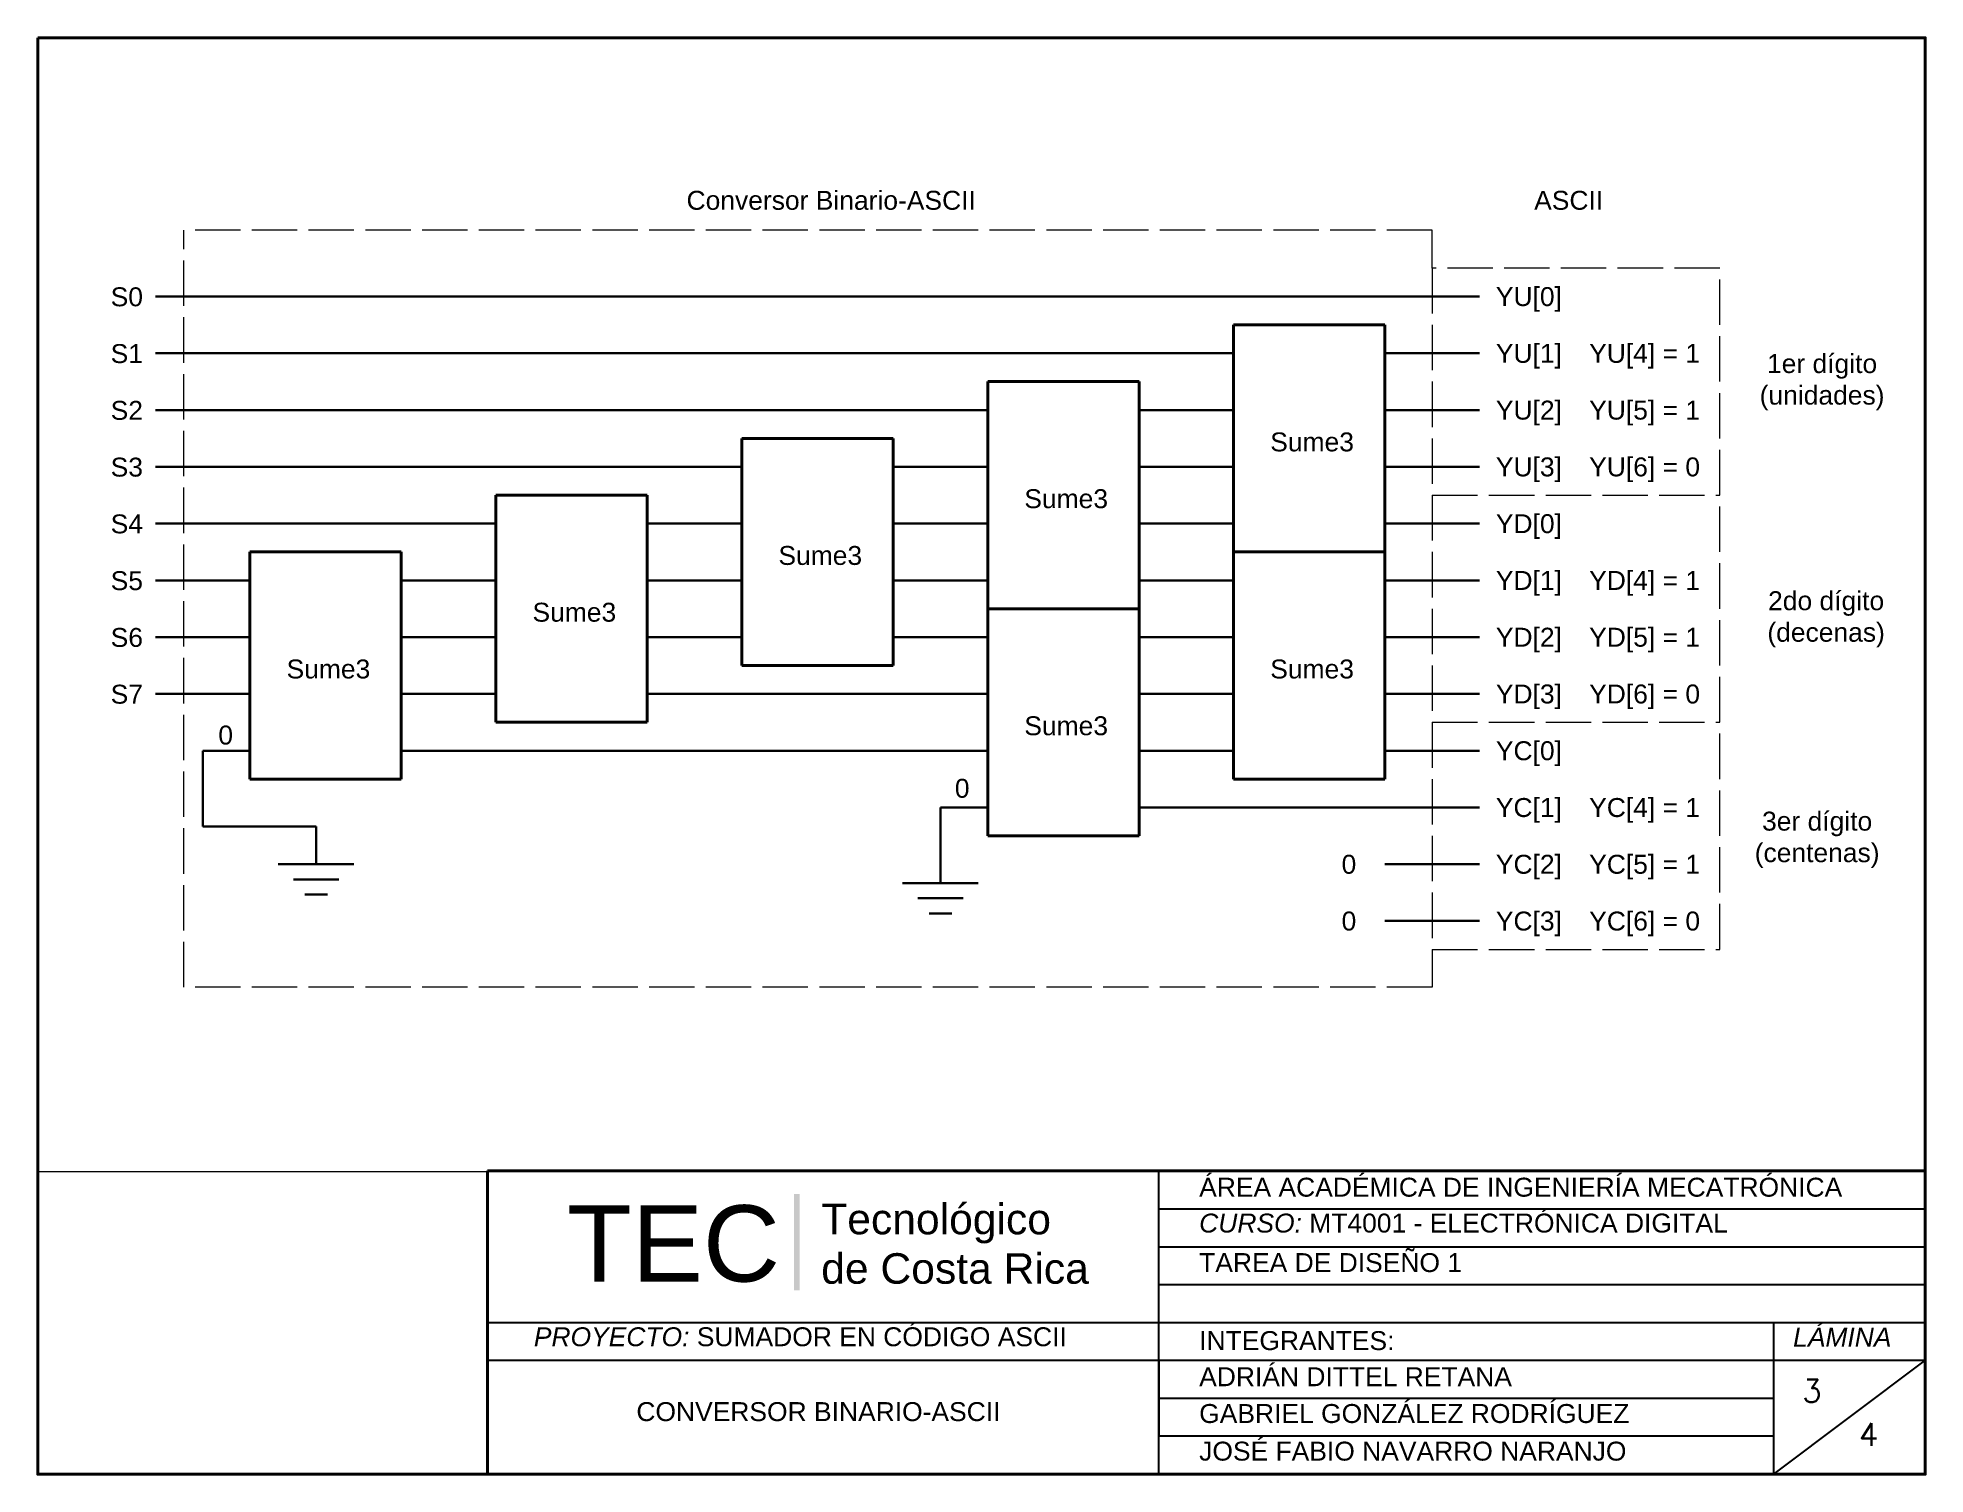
# Paper-space layout 'BIN-ASCII' of a CAD drawing. Header units: millimetres. Extents: x 7 to 257, y 6 to 195.
# The model-space entities are those that its viewports show. They can reach past a viewport. Long polylines and large blocks are cut down to what shows.
import ezdxf

# ---------------------------------------------------------------- set-up
doc = ezdxf.new("R2010")
doc.units = ezdxf.units.MM
doc.header["$LTSCALE"] = 0.5
doc.linetypes.add('ACAD_ISO02W100', pattern=[15, 12, -3])
for name, color, linetype, lineweight in [('Cables', 7, 'Continuous', 30), ('Contorno', 7, 'Continuous', 40), ('Cuadro_dashed', 7, 'ACAD_ISO02W100', 20), ('Modulos', 7, 'Continuous', 40), ('MView', 7, 'Continuous', 5)]:
    doc.layers.add(name, color=color, linetype=linetype, lineweight=lineweight)
doc.layers.add('Texto', color=7, linetype='Continuous')
doc.styles.add('PDF Arial', font='arial.ttf')
doc.styles.add('Rotulado', font='arial.ttf', dxfattribs={"height": 10})
doc.styles.add('s1', font='romans.shx')

msp = doc.modelspace()

# ---------------------------------------------------------------- linework, layer by layer
at = {"layer": 'Cables'}
for p, q in [((176.5, 483.2), (345.25, 483.2)), ((351.5, 483.2), (345.25, 483.2)), ((319, 479.45), (319, 471.95)), ((339, 479.45), (339, 471.95)), ((312.75, 475.7), (176.5, 475.7)), ((312.75, 475.7), (319, 475.7)), ((339, 475.7), (345.25, 475.7)), ((351.5, 475.7), (345.25, 475.7)), ((286.5, 471.95), (286.5, 464.45)), ((306.5, 471.95), (306.5, 464.45)), ((319, 471.95), (319, 464.45)), ((339, 471.95), (339, 464.45)), ((280.25, 468.2), (176.5, 468.2)), ((280.25, 468.2), (286.5, 468.2)), ((306.5, 468.2), (312.75, 468.2)), ((319, 468.2), (312.75, 468.2)), ((339, 468.2), (345.25, 468.2)), ((351.5, 468.2), (345.25, 468.2)), ((254, 464.45), (254, 456.95)), ((274, 464.45), (274, 456.95)), ((286.5, 464.45), (286.5, 456.95)), ((306.5, 464.45), (306.5, 456.95)), ((319, 464.45), (319, 456.95)), ((339, 464.45), (339, 456.95)), ((247.75, 460.7), (176.5, 460.7)), ((247.75, 460.7), (254, 460.7)), ((274, 460.7), (280.25, 460.7)), ((286.5, 460.7), (280.25, 460.7)), ((306.5, 460.7), (312.75, 460.7)), ((319, 460.7), (312.75, 460.7)), ((339, 460.7), (345.25, 460.7)), ((351.5, 460.7), (345.25, 460.7)), ((221.5, 456.95), (221.5, 449.45)), ((241.5, 456.95), (241.5, 449.45)), ((254, 456.95), (254, 449.45)), ((274, 456.95), (274, 449.45)), ((286.5, 456.95), (286.5, 449.45)), ((306.5, 456.95), (306.5, 449.45)), ((319, 456.95), (319, 449.45)), ((339, 456.95), (339, 449.45)), ((215.25, 453.2), (176.5, 453.2)), ((215.25, 453.2), (221.5, 453.2)), ((241.5, 453.2), (247.75, 453.2)), ((254, 453.2), (247.75, 453.2)), ((274, 453.2), (280.25, 453.2)), ((286.5, 453.2), (280.25, 453.2)), ((306.5, 453.2), (312.75, 453.2)), ((319, 453.2), (312.75, 453.2)), ((339, 453.2), (345.25, 453.2)), ((351.5, 453.2), (345.25, 453.2)), ((189, 449.45), (189, 441.95)), ((209, 449.45), (209, 441.95)), ((221.5, 449.45), (221.5, 441.95)), ((241.5, 449.45), (241.5, 441.95)), ((254, 449.45), (254, 441.95)), ((274, 449.45), (274, 441.95)), ((286.5, 449.45), (286.5, 441.95)), ((306.5, 449.45), (306.5, 441.95)), ((319, 449.45), (319, 441.95)), ((339, 449.45), (339, 441.95)), ((182.75, 445.7), (176.5, 445.7)), ((189, 445.7), (182.75, 445.7)), ((209, 445.7), (215.25, 445.7)), ((221.5, 445.7), (215.25, 445.7)), ((241.5, 445.7), (247.75, 445.7)), ((254, 445.7), (247.75, 445.7)), ((274, 445.7), (280.25, 445.7)), ((286.5, 445.7), (280.25, 445.7)), ((306.5, 445.7), (312.75, 445.7)), ((319, 445.7), (312.75, 445.7)), ((339, 445.7), (345.25, 445.7)), ((351.5, 445.7), (345.25, 445.7)), ((189, 441.95), (189, 434.45)), ((209, 441.95), (209, 434.45)), ((221.5, 441.95), (221.5, 434.45)), ((241.5, 441.95), (241.5, 434.45)), ((254, 441.95), (254, 434.45)), ((274, 441.95), (274, 434.45)), ((286.5, 441.95), (286.5, 434.45)), ((306.5, 441.95), (306.5, 434.45)), ((319, 441.95), (319, 434.45)), ((339, 441.95), (339, 434.45)), ((182.75, 438.2), (176.5, 438.2)), ((189, 438.2), (182.75, 438.2)), ((209, 438.2), (215.25, 438.2)), ((221.5, 438.2), (215.25, 438.2)), ((241.5, 438.2), (247.75, 438.2)), ((254, 438.2), (247.75, 438.2)), ((274, 438.2), (280.25, 438.2)), ((286.5, 438.2), (280.25, 438.2)), ((306.5, 438.2), (312.75, 438.2)), ((319, 438.2), (312.75, 438.2)), ((339, 438.2), (345.25, 438.2)), ((351.5, 438.2), (345.25, 438.2)), ((189, 434.45), (189, 426.95)), ((209, 434.45), (209, 426.95)), ((221.5, 434.45), (221.5, 426.95)), ((241.5, 434.45), (241.5, 426.95)), ((286.5, 434.45), (286.5, 426.95)), ((306.5, 434.45), (306.5, 426.95)), ((319, 434.45), (319, 426.95)), ((339, 434.45), (339, 426.95)), ((182.75, 430.7), (176.5, 430.7)), ((189, 430.7), (182.75, 430.7)), ((209, 430.7), (215.25, 430.7)), ((221.5, 430.7), (215.25, 430.7)), ((241.5, 430.7), (247.75, 430.7)), ((247.75, 430.7), (280.25, 430.7)), ((286.5, 430.7), (280.25, 430.7)), ((306.5, 430.7), (312.75, 430.7)), ((319, 430.7), (312.75, 430.7)), ((339, 430.7), (345.25, 430.7)), ((351.5, 430.7), (345.25, 430.7)), ((189, 426.95), (189, 419.45)), ((209, 426.95), (209, 419.45)), ((286.5, 426.95), (286.5, 419.45)), ((306.5, 426.95), (306.5, 419.45)), ((319, 426.95), (319, 419.45)), ((339, 426.95), (339, 419.45)), ((189, 423.2), (182.75, 423.2)), ((182.75, 423.2), (182.75, 413.2)), ((209, 423.2), (215.25, 423.2)), ((215.25, 423.2), (280.25, 423.2)), ((286.5, 423.2), (280.25, 423.2)), ((306.5, 423.2), (312.75, 423.2)), ((319, 423.2), (312.75, 423.2)), ((339, 423.2), (345.25, 423.2)), ((351.5, 423.2), (345.25, 423.2)), ((286.5, 419.45), (286.5, 411.95)), ((306.5, 419.45), (306.5, 411.95)), ((286.5, 415.7), (280.25, 415.7)), ((280.25, 415.7), (280.25, 405.7)), ((306.5, 415.7), (312.75, 415.7)), ((312.75, 415.7), (351.5, 415.7)), ((182.75, 413.2), (197.75, 413.2)), ((197.75, 413.2), (197.75, 408.2)), ((192.75, 408.2), (202.75, 408.2)), ((345.25, 408.2), (339, 408.2)), ((351.5, 408.2), (345.25, 408.2)), ((194.75, 406.2), (200.75, 406.2)), ((196.25, 404.2), (199.25, 404.2)), ((275.25, 405.7), (285.25, 405.7)), ((277.25, 403.7), (283.25, 403.7)), ((278.75, 401.7), (281.75, 401.7)), ((345.25, 400.7), (339, 400.7)), ((351.5, 400.7), (345.25, 400.7))]:
    msp.add_line(p, q, dxfattribs=at)
at = {"layer": 'Cuadro_dashed'}
for p, q in [((345.25, 491.95), (180.25, 491.95)), ((180.25, 391.95), (180.25, 491.95)), ((345.25, 486.95), (345.25, 491.95)), ((345.25, 486.95), (345.25, 456.95)), ((383.25, 486.95), (345.25, 486.95)), ((383.25, 456.95), (383.25, 486.95)), ((345.25, 456.95), (383.25, 456.95)), ((345.25, 456.95), (345.25, 426.95)), ((383.25, 426.95), (383.25, 456.95)), ((345.25, 426.95), (383.25, 426.95)), ((345.25, 426.95), (345.25, 396.95)), ((383.25, 396.95), (383.25, 426.95)), ((345.25, 396.95), (383.25, 396.95)), ((345.25, 396.95), (345.25, 391.95)), ((345.25, 391.95), (180.25, 391.95))]:
    msp.add_line(p, q, dxfattribs=at)
at = {"layer": 'Modulos'}
for p, q in [((339, 479.45), (319, 479.45)), ((319, 449.45), (319, 479.45)), ((339, 479.45), (339, 449.45)), ((306.5, 471.95), (286.5, 471.95)), ((286.5, 441.95), (286.5, 471.95)), ((306.5, 471.95), (306.5, 441.95)), ((274, 464.45), (254, 464.45)), ((254, 434.45), (254, 464.45)), ((274, 464.45), (274, 434.45)), ((241.5, 456.95), (221.5, 456.95)), ((221.5, 426.95), (221.5, 456.95)), ((241.5, 456.95), (241.5, 426.95)), ((209, 449.45), (189, 449.45)), ((189, 419.45), (189, 449.45)), ((209, 449.45), (209, 419.45)), ((339, 449.45), (319, 449.45)), ((319, 419.45), (319, 449.45)), ((339, 449.45), (319, 449.45)), ((339, 449.45), (339, 419.45)), ((306.5, 441.95), (286.5, 441.95)), ((306.5, 441.95), (286.5, 441.95)), ((286.5, 411.95), (286.5, 441.95)), ((306.5, 441.95), (306.5, 411.95)), ((274, 434.45), (254, 434.45)), ((241.5, 426.95), (221.5, 426.95)), ((209, 419.45), (189, 419.45)), ((339, 419.45), (319, 419.45)), ((306.5, 411.95), (286.5, 411.95))]:
    msp.add_line(p, q, dxfattribs=at)

# ---------------------------------------------------------------- texts
at = {"layer": 'Texto', "char_height": 2.5, "attachment_point": 1, "style": 'Rotulado'}
for s, width, gutter_width, heights, insert in [('Conversor Binario-ASCII', 47.1648, 50, [6.81], (246.7, 497.16)), ('ASCII', 13.7654, 50, [6.15], (358.72, 497.16)), ('S0', 3.4149, 12.5, [0], (170.59, 484.41)), ('YU[0]', 3.4149, 12.5, [0], (353.66, 484.44)), ('S1', 3.4149, 12.5, [0], (170.59, 476.91)), ('YU[1]', 3.4149, 12.5, [0], (353.66, 476.94)), ('YU[4] = 1', 16.5007, 12.5, [5.25], (365.99, 476.94)), ('\\pxqc;1er dígito\\P(unidades)', 19.9819, 50, [7.87], (386.78, 475.59)), ('S2', 3.4149, 12.5, [0], (170.59, 469.41)), ('YU[2]', 3.4149, 12.5, [0], (353.66, 469.44)), ('YU[5] = 1', 17.2783, 12.5, [5.56], (365.99, 469.44)), ('Sume3', 11.1446, 12.5, [0], (323.84, 465.24)), ('S3', 3.4149, 12.5, [0], (170.59, 461.91)), ('YU[3]', 3.4149, 12.5, [0], (353.66, 461.94)), ('YU[6] = 0', 15.4383, 12.5, [4.95], (365.99, 461.94)), ('Sume3', 11.1446, 12.5, [0], (291.34, 457.74)), ('S4', 3.4149, 12.5, [0], (170.59, 454.41)), ('YD[0]', 3.4149, 12.5, [0], (353.66, 454.44)), ('Sume3', 11.1446, 12.5, [0], (258.84, 450.24)), ('S5', 3.4149, 12.5, [0], (170.59, 446.91)), ('YD[1]', 3.4149, 12.5, [0], (353.66, 446.94)), ('YD[4] = 1', 16.5007, 12.5, [5.25], (365.99, 446.94)), ('\\pxqc;2do dígito\\P(decenas)', 21.0521, 50, [9.07], (386.78, 444.26)), ('Sume3', 11.1446, 12.5, [0], (226.34, 442.74)), ('S6', 3.4149, 12.5, [0], (170.59, 439.41)), ('YD[2]', 3.4149, 12.5, [0], (353.66, 439.44)), ('YD[5] = 1', 17.2783, 12.5, [5.56], (365.99, 439.44)), ('Sume3', 11.1446, 12.5, [0], (193.84, 435.24)), ('Sume3', 11.1446, 12.5, [0], (323.84, 435.24)), ('S7', 3.4149, 12.5, [0], (170.59, 431.91)), ('YD[3]', 3.4149, 12.5, [0], (353.66, 431.94)), ('YD[6] = 0', 15.4383, 12.5, [4.95], (365.99, 431.94)), ('Sume3', 11.1446, 12.5, [0], (291.34, 427.74)), ('0', 3.4149, 12.5, [0], (184.82, 426.51)), ('YC[0]', 3.4149, 12.5, [0], (353.66, 424.44)), ('0', 3.4149, 12.5, [0], (282.16, 419.48)), ('YC[1]', 3.4149, 12.5, [0], (353.66, 416.94)), ('YC[4] = 1', 16.5007, 12.5, [5.25], (365.99, 416.94)), ('\\pxqc;3er dígito\\P(centenas)', 18.6761, 50, [7.76], (386.78, 415.14)), ('0', 3.4149, 12.5, [0], (333.27, 409.44)), ('YC[2]', 3.4149, 12.5, [0], (353.66, 409.44)), ('YC[5] = 1', 17.2783, 12.5, [5.56], (365.99, 409.44)), ('0', 3.4149, 12.5, [0], (333.27, 401.94)), ('YC[3]', 3.4149, 12.5, [0], (353.66, 401.94)), ('YC[6] = 0', 15.4383, 12.5, [4.95], (365.99, 401.94))]:
    msp.add_mtext_dynamic_manual_height_columns(s, width=width, gutter_width=gutter_width, heights=heights, dxfattribs=dict(at, insert=insert))

psp = doc.layouts.new('BIN-ASCII')

# ---------------------------------------------------------------- linework, layer by layer
for p, q in [((155.44, 5.76), (155.44, 45.76)), ((155.44, 40.76), (256.72, 40.76)), ((155.44, 35.76), (256.72, 35.76)), ((155.44, 30.76), (256.72, 30.76)), ((66.72, 25.76), (256.72, 25.76)), ((236.72, 5.76), (236.72, 25.76)), ((66.72, 20.76), (236.72, 20.76)), ((155.44, 20.76), (155.44, 15.76)), ((236.72, 20.76), (256.72, 20.76)), ((256.72, 20.76), (236.72, 5.76)), ((155.44, 15.76), (236.72, 15.76)), ((155.44, 15.76), (155.44, 10.76)), ((155.44, 10.76), (236.72, 10.76))]:
    psp.add_line(p, q)
at = {"color": 251, "true_color": 0x4b4b4b, "transparency": 33554559}
for points in [[(107.95, 42.74), (107.22, 42.74), (107.95, 29.98)], [(107.22, 42.74), (107.95, 29.98), (107.22, 29.98)]]:
    psp.add_solid(points, dxfattribs=at)
at = {"layer": 'Contorno'}
for q in [(66.72, 5.76), (256.72, 45.76)]:
    psp.add_line((66.72, 45.76), q, dxfattribs=at)
psp.add_lwpolyline([(7.26, 195.47), (256.72, 195.47), (256.72, 5.7), (7.26, 5.7)], close=True, dxfattribs=at)

# ---------------------------------------------------------------- texts
at = {"color": 250, "true_color": 0x1c1c1c, "attachment_point": 7, "style": 'PDF Arial'}
for s, insert, char_height in [('TEC', (77.19, 31.01), 10.079), ('Tecnológico', (110.81, 36.18), 4.0315), ('de Costa Rica', (110.81, 30.81), 4.0315)]:
    psp.add_mtext(s, dxfattribs=dict(at, insert=insert, char_height=char_height))
at = {"layer": 'Texto', "attachment_point": 1, "style": 's1'}
for s, insert, char_height, width in [('{\\fArial|b0|i0|c0|p34;ÁREA ACADÉMICA DE INGENIERÍA MECATRÓNICA}', (160.76, 44.87), 2.5, 84.8209), ('{\\fArial|b0|i1|c0|p34;CURSO: \\fArial|b0|i0|c0|p34;MT4001 - ELECTRÓNICA DIGITAL}', (160.76, 40.13), 2.5, 78.8124), ('{\\fArial|b0|i0|c0|p34;TAREA DE DISEÑO 1}', (160.76, 34.91), 2.5, 78.8124), ('{\\fArial|b0|i1|c0|p34;PROYECTO: \\fArial|b0|i0|c0|p34;SUMADOR EN CÓDIGO ASCII}', (72.83, 25.11), 2.5, 79.4343), ('{\\fArial|b0|i1|c0|p34;LÁMINA}', (239.25, 25.06), 2.5, 19.0829), ('{\\fArial|b0|i0|c0|p34;INTEGRANTES:}', (160.76, 24.6), 2.5, 28.1694), ('{\\fArial|b0|i0|c0|p34;ADRIÁN DITTEL RETANA}', (160.76, 19.83), 2.5, 59.8937), ('3', (240.45, 18.21), 3, 7.4367), ('\\pxqc;{\\fArial|b0|i0|c0|p34;CONVERSOR BINARIO-ASCII}', (78.44, 15.22), 2.5, 63.9917), ('{\\fArial|b0|i0|c0|p34;GABRIEL GONZÁLEZ RODRÍGUEZ}', (160.76, 14.97), 2.5, 59.8937), ('{\\fArial|b0|i0|c0|p34;JOSÉ FABIO NAVARRO NARANJO}', (160.76, 10), 2.5, 59.8937), ('4', (247.95, 12.43), 3, 9.5415)]:
    psp.add_mtext(s, dxfattribs=dict(at, insert=insert, char_height=char_height, width=width))

# ---------------------------------------------------------------- viewports
at = {"layer": 'MView'}
psp.add_viewport(center=(131.99, 120.59), size=(249.45, 149.7761), view_center_point=(285.68, 442.5), view_height=149.7761, dxfattribs=at)

doc.saveas('drawing.dxf')
